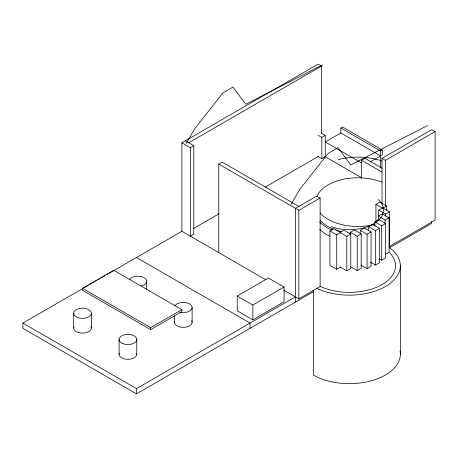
<?xml version="1.0" encoding="UTF-8"?>
<svg xmlns="http://www.w3.org/2000/svg" width="458" height="458" viewBox="0 0 458 458"><rect width="100%" height="100%" fill="white"/><g stroke="black" fill="none" stroke-linecap="round" stroke-linejoin="round"><path stroke-width="0.69" d="M186.131 143.606L194.65 128.858L223.04 92.797L232.973 87.06L245.751 104.269L322.398 64.939M291.173 204.251L299.687 189.498L328.077 153.441L338.01 147.705L350.788 164.914L427.434 125.578M265.806 279.752L181.878 231.296L181.878 142.787L318.138 64.114L321.545 66.084L321.545 133.175M188.69 142.787L321.545 66.084M190.391 147.705L193.797 145.741L193.797 234.244L190.391 236.214L190.391 147.705L181.878 142.787M218.781 252.604L218.781 164.096L222.187 162.126L298.834 206.381M318.281 135.333L321.831 137.383L325.237 135.413L325.237 156.722L321.831 158.686L317.692 156.298M380.592 155.903L340.849 132.957L340.849 128.04L342.555 127.055L382.298 150.001L382.298 154.919L370.385 161.794M340.849 132.957L325.237 141.969L361.31 162.796M82.514 288.334L113.744 270.3L181.878 309.637L181.878 311.606L150.648 329.634L82.514 290.298L82.514 288.334L150.648 327.665L181.878 309.637M313.678 291.563L136.455 393.886L22.9 328.323L22.9 323.079L82.761 288.517M83.997 287.807L88.32 285.311M89.55 284.595L91.405 283.531M92.636 282.815L93.873 282.105M95.104 281.389L96.959 280.325M98.189 279.609L99.426 278.899M100.657 278.183L104.979 275.693M106.829 274.623L108.065 273.907M109.302 273.197L181.878 231.296M193.631 228.439L218.97 213.812M265.314 187.059L318.459 156.373M361.574 178.082L361.574 160.329L364.98 158.359L382.275 168.344M340.849 128.04L380.592 150.985L382.298 150.001M382.012 203.323L382.012 158.359L431.694 129.677L435.1 131.641L435.1 220.149L389.1 246.707M218.781 164.096L298.834 210.314L320.125 198.022L320.125 286.531L298.834 298.822L283.685 290.074M382.012 158.359L385.418 160.323L435.1 131.641M329.903 230.901L333.876 228.611L340.689 232.544L336.716 234.839L329.903 230.901L329.903 265.325L336.716 269.258L340.689 266.962M375.944 221.18L375.944 204.325L379.917 202.03L386.729 205.963L386.729 210.176M378.674 216.462L378.674 210.142L382.648 207.846L389.46 211.779L389.46 246.198M386.729 205.963L382.756 208.258L375.944 204.325M237.233 296.034L268.462 278.006L284.075 287.023L284.075 301.77L252.845 319.798L237.233 310.787L237.233 296.034L252.845 305.051L284.075 287.023M350.41 234.376L350.41 232.263L354.389 229.973L361.202 233.906L361.202 268.325L357.223 270.621L350.41 266.688M378.302 220.378L378.302 216.165L382.275 213.869L389.088 217.802L389.088 252.221L385.682 254.19M350.765 234.118L343.952 230.185L339.979 232.481L346.792 236.414L350.765 234.118L350.765 268.537L346.792 270.833L339.979 266.899M378.674 210.142L385.487 214.075L389.46 211.779M360.269 233.792L360.269 230.282L364.242 227.987L371.054 231.92L371.054 266.338L367.081 268.634L360.887 265.062M374.867 226.069L374.867 221.855L378.84 219.559L385.653 223.493L385.653 257.911L381.68 260.207L379.201 258.776M368.673 230.918L368.673 226.704L372.646 224.409L379.459 228.342L379.459 262.766L375.486 265.056L370.528 262.199M350.41 232.263L357.223 236.202L361.202 233.906M378.302 216.165L385.115 220.098L389.088 217.802M360.269 230.282L367.081 234.215L371.054 231.92M374.867 221.855L381.68 225.788L385.653 223.493M368.673 226.704L375.486 230.637L379.459 228.342M22.9 323.079L136.455 388.636L295.427 296.853M389.374 247.864L431.694 223.43L431.694 221.46M321.098 133.026L325.237 135.413M361.574 160.329L381.961 172.094M324.928 156.544L361.339 177.567M320.125 198.022L316.718 196.058L295.427 208.35L295.427 302.103M185.284 140.824L193.797 145.741M136.455 257.516L250.005 323.079L250.005 328.323M400.355 265.714L400.355 354.223M385.487 214.075L385.487 216.182M385.418 160.323L385.418 206.008M385.115 220.098L385.115 223.607M381.68 225.788L381.68 260.207M380.592 150.985L380.592 167.846M375.486 230.637L375.486 265.056M367.081 234.215L367.081 268.634M357.223 236.202L357.223 270.621M346.792 236.414L346.792 270.833M336.716 234.839L336.716 269.258M321.831 137.383L321.831 158.686M313.312 290.097L313.312 375.033A50.987 29.438 0 0 0 371.415 380.764A50.987 29.438 0 0 0 400.052 351.017M298.834 210.314L298.834 298.822M252.845 305.051L252.845 319.798M192.125 307.507L192.125 322.26M174.464 315.94L174.464 322.26M150.648 327.665L150.648 329.634M146.703 281.286L146.703 289.714M136.77 339.47L136.77 354.217M136.455 388.636L136.455 393.886M119.103 339.47L119.103 354.217M91.348 313.243A8.834 5.101 0 0 1 78.1 317.663A8.834 5.101 0 0 1 78.1 308.829A8.834 5.101 0 0 1 91.348 313.243L91.348 327.997M73.681 313.243L73.681 327.997M191.713 320.715A8.834 5.101 0 0 1 183.744 327.35A8.834 5.101 0 0 1 174.647 321.213M174.876 305.961A8.834 5.101 0 0 1 186.251 302.704A8.834 5.101 0 0 1 191.513 309.373A8.834 5.101 0 0 1 179.788 312.19M136.724 353.69A8.834 5.101 0 0 1 127.484 359.312A8.834 5.101 0 0 1 119.292 353.175M129.459 279.735A8.834 5.101 0 0 1 143.801 277.502A8.834 5.101 0 0 1 141.379 285.964M90.93 326.451A8.834 5.101 0 0 1 82.967 333.086A8.834 5.101 0 0 1 73.87 326.949M338.37 159.607A46.172 26.656 0 0 1 382.104 161.073M378.194 199.448A34.127 19.7 0 0 1 373.499 223.916A34.127 19.7 0 0 1 331.105 226.63M350.462 233.288A42.153 24.337 0 0 1 349.248 233.156M341.141 231.668A42.153 24.337 0 0 1 335.685 230.025M333.355 229.126A42.153 24.337 0 0 1 320.068 220.086M374.627 224.454A42.153 24.337 0 0 1 320.068 212.873M316.856 196.528A42.153 24.337 0 0 1 381.772 182.066M329.588 236.122A44.163 25.499 0 0 1 319.684 229.344M332.187 230.071A44.163 25.499 0 0 1 319.684 222.13M389.352 252.387A46.172 26.656 0 0 1 379.235 286.038A46.172 26.656 0 0 1 320.079 286.319M389.815 247.795A50.987 29.438 0 0 1 384.525 287.034A50.987 29.438 0 0 1 316.381 288.162M122.755 343.597A8.834 5.101 0 0 0 136.724 339.996A8.834 5.101 0 0 0 124.336 334.815A8.834 5.101 0 0 0 122.755 343.597"/></g></svg>
